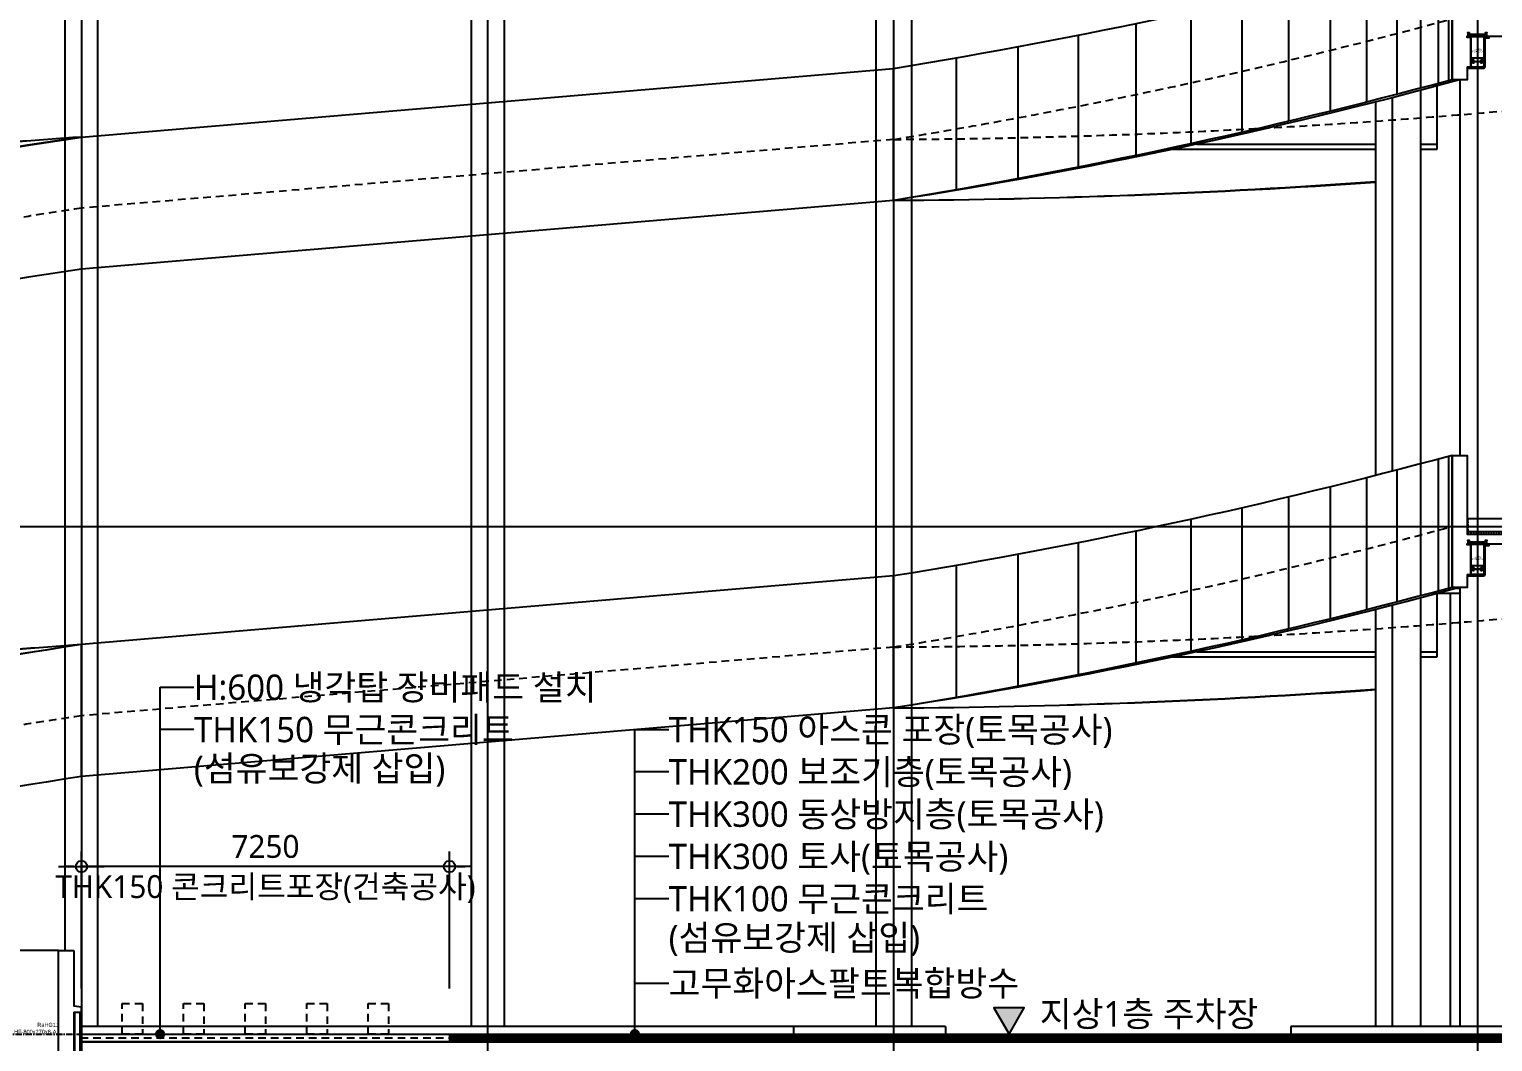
# Model space of a CAD drawing. Header units: millimetres. Extents: x 367092 to 767578, y 396038 to 811791.
# Drawn here: x 692314 to 721144, y 458875 to 478820 of the extents above; entities that cross this region are included whole.
import ezdxf
from ezdxf.enums import TextEntityAlignment as Align

# ---------------------------------------------------------------- set-up
doc = ezdxf.new("R2010")
doc.units = ezdxf.units.MM
doc.header["$LTSCALE"] = 100
doc.header["$MEASUREMENT"] = 0
doc.header["$PDSIZE"] = -10
for name, pattern in [('CENTER', [2, 1.25, -0.25, 0.25, -0.25]), ('HID', [2.5, 1.5, -1]), ('HIDDEN', [9.525, 6.35, -3.175])]:
    doc.linetypes.add(name, pattern=pattern)
doc.layers.get('0').update_dxf_attribs({"linetype": 'CONTINUOUS'})
doc.layers.get('Defpoints').update_dxf_attribs({"color": 171, "linetype": 'CONTINUOUS'})
for name, color, linetype in [('251', 251, 'CONTINUOUS'), ('BOLT', 8, 'CONTINUOUS'), ('cen', 14, 'CONTINUOUS'), ('CEN(ST)', 1, 'CENTER'), ('CON', 2, 'CONTINUOUS'), ('ELE-6', 8, 'CONTINUOUS'), ('ELE-6 (251)', 251, 'CONTINUOUS'), ('FIN', 8, 'CONTINUOUS'), ('FIN(내화피복)', 8, 'CONTINUOUS'), ('HAT-252', 252, 'CONTINUOUS'), ('HF', 3, 'CONTINUOUS'), ('LED', 7, 'CONTINUOUS'), ('NDIM', 7, 'CONTINUOUS'), ('plate', 8, 'CONTINUOUS'), ('SASAC 도면번호', 6, 'CONTINUOUS'), ('STUD', 6, 'CONTINUOUS'), ('SYM', 7, 'CONTINUOUS'), ('TEXT(AXIS)', 2, 'CONTINUOUS'), ('TEXT(MIN)', 7, 'CONTINUOUS'), ('WALL', 3, 'CONTINUOUS'), ('wire-meshes', 1, 'CONTINUOUS'), ('장비기초', 3, 'CONTINUOUS')]:
    doc.layers.add(name, color=color, linetype=linetype)
doc.styles.add('CGS', font='cgse', dxfattribs={"bigfont": 'cgs'})
doc.styles.add('나눔바른고딕', font='NanumBarunGothic.ttf')
doc.dimstyles.new('NDIM 1200', dxfattribs={"dimscale": 500, "dimtxt": 3, "dimasz": 1, "dimexe": 2, "dimexo": 2, "dimgap": 1, "dimtad": 1, "dimdec": 0, "dimdsep": 46, "dimtxsty": 'CGS', "dimblk": 'DOT0', "dimcen": 1, "dimdle": 8, "dimclrd": 2, "dimclre": 2, "dimclrt": 2, "dimadec": 0, "dimazin": 0, "dimtfac": 1, "dimtdec": 0, "dimtix": 1, "dimtmove": 2, "dimatfit": 3, "dimldrblk": 'DOT0', "dimfxl": 1, "dimtolj": 1, "dimtzin": 0, "dimlwd": -1, "dimlwe": -1, "dimarcsym": 0})

# ---------------------------------------------------------------- blocks, each defined once
blk = doc.blocks.new('*U325')
at = {"layer": 'BOLT'}
for p, q in [((-20, 0), (20, 0)), ((-20, 0), (-20, -4)), ((-17, 18), (17, 18)), ((20, 0), (20, -4)), ((-20, -4), (20, -4)), ((-18, -19), (-18, -6)), ((-14, -4), (14, -4)), ((-14, -20), (14, -20)), ((-10, -20), (-10, -31)), ((-10, -31), (-8, -33)), ((-10, -31), (10, -31)), ((-9, -19), (-9, -6)), ((-8, -33), (8, -33)), ((10, -31), (8, -33)), ((9, -19), (9, -6)), ((10, -20), (10, -31)), ((18, -19), (18, -6))]:
    blk.add_line(p, q, dxfattribs=at)
at = {"layer": 'BOLT', "linetype": 'HIDDEN'}
for p, q in [((-10, 18), (-10, 0)), ((10, 18), (10, 0))]:
    blk.add_line(p, q, dxfattribs=at)
at = {"layer": 'BOLT'}
for centre, radius, start, end in [((0, 13), 17.6, 15.5187, 164.4813), ((-14, -11), 6.71, 47.8966, 132.1034), ((-14, -14), 6.71, 227.8966, 312.1034), ((0, -29), 24.2, 68.2132, 111.7868), ((0, 4), 24.2, 248.2132, 291.7868), ((14, -11), 6.71, 47.8966, 132.1034), ((14, -14), 6.71, 227.8966, 312.1034)]:
    blk.add_arc(centre, radius, start, end, dxfattribs=at)
at = {"layer": 'cen'}
blk.add_line((0, 36), (0, -38), dxfattribs=at)
blk = doc.blocks.new('SB16')
at = {"layer": 'STUD'}
for p, q in [((-8, 0), (-8, 70)), ((8, 0), (8, 70))]:
    blk.add_line(p, q, dxfattribs=at)
blk.add_lwpolyline([(-15, 70), (-15, 80), (14, 80), (14, 70)], close=True, dxfattribs=at)
blk = doc.blocks.new('*U207')
at = {"layer": 'Defpoints'}
blk.add_point((0, 0), dxfattribs=at)
at = {"layer": 'HF'}
for p, q in [((-207, 0), (-147, 0)), ((-207, 0), (-207, -8)), ((207, 0), (147, 0)), ((207, 0), (207, -8)), ((-207, -8), (-147, -8)), ((-135, -20), (-135, -480)), ((-127, -20), (-127, -480)), ((127, -20), (127, -480)), ((135, -20), (135, -480)), ((207, -8), (147, -8)), ((-135, -520), (-135, -580)), ((-127, -520), (-127, -580)), ((-115, -492), (-55, -492)), ((-115, -500), (-55, -500)), ((-115, -508), (-55, -508)), ((-55, -492), (-55, -500)), ((-55, -500), (-55, -508)), ((115, -492), (55, -492)), ((55, -492), (55, -500)), ((115, -500), (55, -500)), ((55, -500), (55, -508)), ((115, -508), (55, -508)), ((127, -520), (127, -580)), ((135, -520), (135, -580)), ((-115, -592), (115, -592)), ((-115, -600), (115, -600))]:
    blk.add_line(p, q, dxfattribs=at)
for centre, radius, start, end in [((-147, -20), 20, 0, 90), ((147, -20), 20, 90, 180), ((-147, -20), 12, 0, 90), ((147, -20), 12, 90, 180), ((-115, -480), 20, 180, 270), ((-115, -520), 20, 90, 180), ((-115, -480), 12, 180, 270), ((-115, -520), 12, 90, 180), ((115, -480), 12, 270, 360), ((115, -480), 20, 270, 360), ((115, -520), 20, 0, 90), ((115, -520), 12, 360, 450), ((-115, -580), 20, 180, 270), ((-115, -580), 12, 180, 270), ((115, -580), 12, 270, 360), ((115, -580), 20, 270, 360)]:
    blk.add_arc(centre, radius, start, end, dxfattribs=at)
blk = doc.blocks.new('*U326')
for p, q in [((185, 0), (185, -50)), ((-185, 0), (-185, -50)), ((-185, 0), (185, 0)), ((-185, -50), (185, -50))]:
    blk.add_line(p, q)
at = {"linetype": 'ByBlock'}
blk.add_line((-185, -6), (185, -6), dxfattribs=at)
at = {"layer": 'Defpoints'}
blk.add_point((0, -50), dxfattribs=at)
blk = doc.blocks.new('RaHB1A-SEC')
at = {"layer": 'cen'}
for p, q in [((-152, -18), (-142, -18)), ((-147, -23), (-147, -13)), ((152, -18), (142, -18)), ((147, -23), (147, -13)), ((-122, -482), (-112, -482)), ((-122, -518), (-112, -518)), ((-117, -487), (-117, -477)), ((-117, -513), (-117, -523)), ((122, -482), (112, -482)), ((122, -518), (112, -518)), ((117, -487), (117, -477)), ((117, -513), (117, -523)), ((-122, -582), (-112, -582)), ((-117, -587), (-117, -577)), ((122, -582), (112, -582)), ((117, -587), (117, -577))]:
    blk.add_line(p, q, dxfattribs=at)
at = {"layer": 'plate'}
for p, q in [((-105, -494), (-105, -419)), ((-105, -419), (105, -419)), ((105, -494), (105, -419))]:
    blk.add_line(p, q, dxfattribs=at)
for points in [[(-105, -488), (105, -488)], [(105, -494), (-105, -494)]]:
    blk.add_lwpolyline(points, dxfattribs=at)
at = {"layer": 'BOLT', "rotation": 180}
for p in [(-80, -488), (80, -488)]:
    blk.add_blockref('*U325', p, dxfattribs=at)
at = {"layer": 'plate'}
blk.add_blockref('*U207', (0, 0), dxfattribs=at)
at = {"layer": 'plate', "xscale": -1, "rotation": 180}
blk.add_blockref('*U326', (0, 0), dxfattribs=at)
at = {"layer": 'STUD'}
for p in [(-174, 0), (174, 0)]:
    blk.add_blockref('SB16', p, dxfattribs=at)
at = {"layer": 'Defpoints', "style": '나눔바른고딕', "width": 0.8}
for s, p in [('HF-600x270x8', (2, -293)), ('RaHB1A', (8, -250))]:
    blk.add_text(s, height=30, dxfattribs=at).set_placement(p, align=Align.MIDDLE_CENTER)
blk = doc.blocks.new('DOT0')
blk.add_line((-3, 0), (3, 0))
at = {"color": 6}
blk.add_circle((0, 0), 0.75, dxfattribs=at)
blk = doc.blocks.new('경사로 종단면 난간입면')
at = {"layer": 'ELE-6 (251)', "ltscale": 10000}
blk.add_lwpolyline([(52250, -39700), (52250, -42300, -0.025848), (41250, -44675), (25250, -46028, 0.036427), (14250, -48488), (14250, -45888, -0.036427), (25250, -43428), (41250, -42075, 0.025848), (52250, -39700)], format="xyb", dxfattribs=at)
at = {"ltscale": 10000}
blk.add_wipeout([(14250, -38488), (14250, -35888), (14320, -35867), (14526, -35805), (14868, -35704), (15340, -35568), (15936, -35400), (16650, -35206), (17472, -34992), (18392, -34763), (19398, -34527), (20477, -34289), (21617, -34055), (22802, -33831), (24018, -33621), (25250, -33428), (41250, -32075), (42482, -31868), (43698, -31649), (44883, -31422), (46023, -31191), (47102, -30960), (48108, -30734), (49028, -30520), (49850, -30320), (50564, -30142), (51160, -29989), (51632, -29865), (51974, -29774), (52180, -29719), (52250, -29700), (52250, -32300), (52180, -32319), (51974, -32374), (51632, -32465), (51160, -32589), (50564, -32742), (49850, -32920), (49028, -33120), (48108, -33334), (47102, -33560), (46023, -33791), (44883, -34022), (43698, -34249), (42482, -34468), (41250, -34675), (25250, -36028), (24018, -36221), (22802, -36431), (21617, -36655), (20477, -36889), (19398, -37127), (18392, -37363), (17472, -37592), (16650, -37806), (15936, -38000), (15340, -38168), (14868, -38304), (14526, -38405), (14320, -38467)], dxfattribs=at).dxf.layer = 'ELE-6 (251)'
at = {"layer": 'ELE-6 (251)', "ltscale": 10000}
for p, q in [((50564, -30142), (50564, -32742)), ((49028, -30520), (49028, -33120)), ((49850, -30320), (49850, -32920)), ((51960, -33668), (51960, -32419)), ((46753, -33668), (50744, -33668)), ((47220, -33568), (50744, -33568)), ((51632, -33568), (51960, -33568)), ((51632, -33668), (51960, -33668))]:
    blk.add_line(p, q, dxfattribs=at)
for points in [[(52250, -29700), (52250, -32300, -0.025848), (41250, -34675), (25250, -36028, 0.036427), (14250, -38488), (14250, -35888, -0.036427), (25250, -33428), (41250, -32075, 0.025848), (52250, -29700)], [(52400, -32300, -0.028263), (41250, -34675)], [(25250, -33428), (25250, -33428, 0.035173), (14075, -35851, 0.035173)]]:
    blk.add_lwpolyline(points, format="xyb", dxfattribs=at)
at = {"layer": 'ELE-6 (251)', "linetype": 'HID'}
blk.add_lwpolyline([(52250, -31100, -0.025848), (41250, -33475), (25250, -34828, 0.036427), (14250, -37288)], format="xyb", dxfattribs=at)
blk.add_arc((40431, 113387), 146864, 270.31952, 280.32353, dxfattribs=at)
at = {"layer": 'ELE-6 (251)', "ltscale": 10000}
for centre, radius, start, end in [((62164, -549517), 517408, 94.09118, 94.68048), ((66698, -588373), 556491, 94.27141, 94.81944), ((40264, 112308), 146987, 270.38421, 274.08835), ((40431, 112187), 146864, 270.31952, 274.02658)]:
    blk.add_arc(centre, radius, start, end, dxfattribs=at)
at = {"layer": 'HAT-252', "ltscale": 10000}
for p, q in [((51632, -29865), (51632, -32465)), ((51974, -29774), (51974, -32374)), ((52180, -29719), (52180, -32319)), ((51160, -29989), (51160, -32589)), ((48108, -30734), (48108, -33334)), ((47102, -30960), (47102, -33560)), ((44883, -31422), (44883, -34022)), ((46023, -31191), (46023, -33791)), ((43698, -31649), (43698, -34249)), ((42482, -31868), (42482, -34468)), ((41250, -34675), (41250, -32075)), ((25250, -33428), (25250, -36028))]:
    blk.add_line(p, q, dxfattribs=at)
at = {"ltscale": 10000}
blk.add_wipeout([(14250, -48488), (14250, -45888), (14320, -45867), (14526, -45805), (14868, -45704), (15340, -45568), (15936, -45400), (16650, -45206), (17472, -44992), (18392, -44763), (19398, -44527), (20477, -44289), (21617, -44055), (22802, -43831), (24018, -43621), (25250, -43428), (41250, -42075), (42482, -41868), (43698, -41649), (44883, -41422), (46023, -41191), (47102, -40960), (48108, -40734), (49028, -40520), (49850, -40320), (50564, -40142), (51160, -39989), (51632, -39865), (51974, -39774), (52180, -39719), (52250, -39700), (52250, -42300), (52180, -42319), (51974, -42374), (51632, -42465), (51160, -42589), (50564, -42742), (49850, -42920), (49028, -43120), (48108, -43334), (47102, -43560), (46023, -43791), (44883, -44022), (43698, -44249), (42482, -44468), (41250, -44675), (25250, -46028), (24018, -46221), (22802, -46431), (21617, -46655), (20477, -46889), (19398, -47127), (18392, -47363), (17472, -47592), (16650, -47806), (15936, -48000), (15340, -48168), (14868, -48304), (14526, -48405), (14320, -48467)], dxfattribs=at).dxf.layer = 'ELE-6 (251)'
at = {"layer": 'ELE-6 (251)', "ltscale": 10000}
for p, q in [((49850, -40320), (49850, -42920)), ((50564, -40142), (50564, -42742)), ((49028, -40520), (49028, -43120)), ((51960, -43668), (51960, -42419)), ((46753, -43668), (50744, -43668)), ((47220, -43568), (50744, -43568)), ((51632, -43568), (51960, -43568)), ((51632, -43668), (51960, -43668))]:
    blk.add_line(p, q, dxfattribs=at)
for points in [[(52250, -39700, -0.025848), (41250, -42075), (25250, -43428, 0.036427), (14250, -45888)], [(52250, -42300, -0.025848), (41250, -44675), (25250, -46028, 0.036427), (14250, -48488)], [(52400, -42300, -0.028263), (41250, -44675)], [(25250, -43428), (25250, -43428, 0.035173), (14075, -45851, 0.035173)]]:
    blk.add_lwpolyline(points, format="xyb", dxfattribs=at)
at = {"layer": 'ELE-6 (251)', "linetype": 'HID'}
blk.add_lwpolyline([(52250, -41100, -0.025848), (41250, -43475), (25250, -44828, 0.036427), (14250, -47288)], format="xyb", dxfattribs=at)
blk.add_arc((40431, 103387), 146864, 270.31952, 280.32353, dxfattribs=at)
at = {"layer": 'ELE-6 (251)', "ltscale": 10000}
for centre, radius, start, end in [((62164, -559517), 517408, 94.09118, 94.68048), ((66698, -598373), 556491, 94.27141, 94.81944), ((40264, 102308), 146987, 270.38421, 274.08835), ((40431, 102187), 146864, 270.31952, 274.02658)]:
    blk.add_arc(centre, radius, start, end, dxfattribs=at)
at = {"layer": 'HAT-252', "ltscale": 10000}
for p, q in [((51974, -39774), (51974, -42374)), ((52180, -39719), (52180, -42319)), ((51160, -39989), (51160, -42589)), ((51632, -39865), (51632, -42465)), ((48108, -40734), (48108, -43334)), ((46023, -41191), (46023, -43791)), ((44883, -41422), (44883, -44022)), ((43698, -41649), (43698, -44249)), ((41250, -44675), (41250, -42075)), ((42482, -41868), (42482, -44468)), ((25250, -46028), (25250, -43428))]:
    blk.add_line(p, q, dxfattribs=at)
blk = doc.blocks.new('*D401')
at = {"layer": 'Defpoints', "color": 0, "ltscale": 0.4, "transparency": 16777216}
for p in [(693342, 462325), (693342, 459625), (700592, 459625)]:
    blk.add_point(p, dxfattribs=at)
at = {"layer": 'NDIM', "ltscale": 0.4, "transparency": 16777216}
for p, q in [((693342, 459925), (693342, 462625)), ((700592, 459925), (700592, 462625)), ((693192, 462325), (693042, 462325)), ((700592, 462325), (693342, 462325)), ((700742, 462325), (700892, 462325))]:
    blk.add_line(p, q, dxfattribs=at)
at = {"layer": 'NDIM', "ltscale": 0.4, "transparency": 16777216, "xscale": 150, "yscale": 150, "zscale": 150}
blk.add_blockref('DOT0', (693342, 462325), dxfattribs=at)
at = {"layer": 'NDIM', "ltscale": 0.4, "transparency": 16777216, "xscale": 150, "yscale": 150, "zscale": 150, "rotation": 180}
blk.add_blockref('DOT0', (700592, 462325), dxfattribs=at)
at = {"layer": 'NDIM', "ltscale": 0.4, "transparency": 16777216, "char_height": 450, "attachment_point": 5, "style": '나눔바른고딕'}
for s, insert in [('\\A1;7250', (696967, 462719)), ('\\A1;THK150 콘크리트포장(건축공사)', (696967, 461881))]:
    blk.add_mtext(s, dxfattribs=dict(at, insert=insert))

msp = doc.modelspace()

# ---------------------------------------------------------------- hatches: boundary and pattern name
at = {"layer": 'HAT-252', "ltscale": 10000}
h = msp.add_hatch(dxfattribs=at)
h.set_pattern_fill('ANSI31', color=256, scale=200, angle=135)
h.paths.add_polyline_path([(734026.9, 458874.8), (734026.9, 458894.8), (734076.9, 458894.8), (734076.9, 459024.8), (700591.8, 459024.8), (700591.8, 458874.8)])
at = {"layer": 'SYM'}
h = msp.add_hatch(color=256, dxfattribs=at)
h.dxf.hatch_style = 1
h.paths.add_polyline_path([(711615.1, 459024.8), (711915.1, 459544.4), (711315.1, 459544.4)])

# ---------------------------------------------------------------- linework, layer by layer
at = {"layer": '251', "ltscale": 0.5}
for points in [[(693321.8, 459024.8), (734376.9, 459024.8)], [(693321.8, 458874.8), (734026.9, 458874.8)]]:
    msp.add_lwpolyline(points, dxfattribs=at)
at = {"layer": 'CEN(ST)'}
msp.add_line((665841.8, 459024.8), (737341.8, 459024.8), dxfattribs=at)
at = {"layer": 'CON', "ltscale": 10000}
for p, q in [((692891.8, 456624.8), (692891.8, 460674.8)), ((692891.8, 460674.8), (693191.8, 460674.8)), ((693191.8, 460674.8), (693191.8, 459574.8)), ((693191.8, 459454.8), (693191.8, 457974.8))]:
    msp.add_line(p, q, dxfattribs=at)
at = {"layer": 'CON'}
for p, q in [((693321.8, 459464.8), (693331.8, 459464.8)), ((693321.8, 459464.8), (693321.8, 459454.8)), ((693331.8, 459464.8), (693331.8, 459454.8))]:
    msp.add_line(p, q, dxfattribs=at)
for points in [[(693331.8, 459454.8), (693341.8, 459454.8), (693341.8, 459554.8), (693191.8, 459574.8)], [(693191.8, 459454.8), (693321.8, 459454.8)]]:
    msp.add_lwpolyline(points, dxfattribs=at)
at = {"layer": 'ELE-6', "ltscale": 10000}
msp.add_line((692891.8, 460674.8), (682572.6, 460674.8), dxfattribs=at)
at = {"layer": 'FIN', "ltscale": 1000}
msp.add_line((693321.8, 459454.8), (693321.8, 458074.8), dxfattribs=at)
at = {"layer": 'FIN', "ltscale": 0.5}
for p, q in [((710364.8, 459174.8), (693321.8, 459174.8)), ((707366.5, 459174.8), (707366.5, 459024.8)), ((710364.8, 459174.8), (710364.8, 459024.8)), ((734976.9, 459174.8), (717166.5, 459174.8)), ((717166.5, 459174.8), (717166.5, 459024.8))]:
    msp.add_line(p, q, dxfattribs=at)
at = {"layer": 'HAT-252', "linetype": 'HID', "ltscale": 0.2}
msp.add_lwpolyline([(693201.8, 459454.8), (693201.8, 457984.8), (735051.8, 457984.8), (735051.8, 457074.8)], dxfattribs=at)
at = {"layer": 'SYM'}
msp.add_lwpolyline([(711615.1, 459024.8), (711915.1, 459544.4), (711315.1, 459544.4), (711615.1, 459024.8)], dxfattribs=at)
at = {"layer": 'TEXT(MIN)', "ltscale": 10000}
msp.add_line((704910.6, 460024.8), (704244, 460024.8), dxfattribs=at)
at = {"layer": 'WALL'}
for points in [[(693211.8, 458074.8), (693211.8, 459454.8), (693311.8, 459454.8), (693311.8, 458074.8)], [(700591.8, 458874.8), (693321.8, 458874.8), (693321.8, 459024.8), (700591.8, 459024.8)]]:
    msp.add_lwpolyline(points, close=True, dxfattribs=at)
at = {"layer": 'wire-meshes', "linetype": 'HID'}
msp.add_lwpolyline([(693321.8, 458949.8), (700591.8, 458949.8)], dxfattribs=at)
at = {"layer": '장비기초', "linetype": 'HID'}
for points in [[(694541.8, 459624.8), (694541.8, 459024.8), (694141.8, 459024.8), (694141.8, 459624.8)], [(695751.8, 459624.8), (695751.8, 459024.8), (695351.8, 459024.8), (695351.8, 459624.8)], [(696966.8, 459624.8), (696966.8, 459024.8), (696566.8, 459024.8), (696566.8, 459624.8)], [(698181.8, 459624.8), (698181.8, 459024.8), (697781.8, 459024.8), (697781.8, 459624.8)], [(699391.8, 459624.8), (699391.8, 459024.8), (698991.8, 459024.8), (698991.8, 459624.8)]]:
    msp.add_lwpolyline(points, close=True, dxfattribs=at)

# ---------------------------------------------------------------- block references
at = {"layer": 'SASAC 도면번호'}
msp.add_blockref('경사로 종단면 난간입면', (668091.8, 510124.8), dxfattribs=at)

# ---------------------------------------------------------------- texts
at = {"layer": 'Defpoints', "style": 'CGS'}
for s, p in [('HF-800x270x8-A', (692432.1, 459006.4)), ('RaHG11', (692686.9, 459143.7))]:
    msp.add_text(s, height=80, dxfattribs=at).set_placement(p, align=Align.BOTTOM_CENTER)
at = {"layer": 'TEXT(AXIS)', "style": '나눔바른고딕'}
msp.add_text('지상1층 주차장', height=500, dxfattribs=at).set_placement((712219.5, 459174))
at = {"layer": 'TEXT(MIN)', "style": '나눔바른고딕'}
for s, p in [('(섬유보강제 삽입)', (704910.6, 460925.9)), ('고무화아스팔트복합방수', (704910.6, 460024.8))]:
    msp.add_text(s, height=500, dxfattribs=at).set_placement(p, align=Align.MIDDLE_LEFT)

# ---------------------------------------------------------------- next in the draw order: linework, layer by layer
at = {"layer": 'CEN(ST)', "ltscale": 10000}
for p, q in [((693341.8, 514524.8), (693341.8, 443513.8)), ((701341.8, 514524.8), (701341.8, 443513.8)), ((709341.8, 514524.8), (709341.8, 443513.8)), ((720841.8, 514524.8), (720841.8, 443513.8)), ((665841.8, 469024.8), (737341.8, 469024.8))]:
    msp.add_line(p, q, dxfattribs=at)
at = {"layer": 'CON', "ltscale": 0.1}
for points in [[(734575.8, 478674.8), (720634.8, 478674.8), (720634.8, 478666.8), (720694.8, 478666.8, -0.4142136), (720706.8, 478654.8), (720706.8, 478194.8, 0.4142136), (720726.8, 478174.8, 0.4142136), (720706.8, 478154.8), (720706.8, 478094.8, 0.4142136), (720726.8, 478074.8), (720641.8, 478074.8), (720641.8, 477824.8), (720341.8, 477824.8), (720341.8, 480424.8)], [(734575.8, 468674.8), (720634.8, 468674.8), (720634.8, 468666.8), (720694.8, 468666.8, -0.4142136), (720706.8, 468654.8), (720706.8, 468194.8, 0.4142136), (720726.8, 468174.8, 0.4142136), (720706.8, 468154.8), (720706.8, 468094.8, 0.4142136), (720726.8, 468074.8), (720641.8, 468074.8), (720641.8, 467824.8), (720341.8, 467824.8), (720341.8, 470424.8), (720641.8, 470424.8), (720641.8, 468874.8), (734541.8, 468874.8)]]:
    msp.add_lwpolyline(points, format="xyb", dxfattribs=at)
at = {"layer": 'ELE-6', "ltscale": 10000}
for p, q in [((708991.8, 505522.9), (708991.8, 459174.8)), ((709691.8, 505559.1), (709691.8, 459174.8)), ((701016.8, 504826.4), (701016.8, 459174.8)), ((701666.8, 504882), (701666.8, 459174.8)), ((693016.8, 504114.9), (693016.8, 460674.8)), ((693666.8, 459174.8), (693666.8, 504223.9)), ((720495.5, 477824.8), (720495.5, 470424.8)), ((719160.5, 477471.2), (719160.5, 470112.1)), ((719723.4, 477618.3), (719723.4, 470259.3)), ((718835.5, 477387.9), (718835.5, 470028.6)), ((719723.4, 467618.3), (719723.4, 459174.8)), ((720308, 467709.5), (720308, 459174.8)), ((720495.5, 467824.8), (720495.5, 459174.8)), ((718835.5, 467387.9), (718835.5, 459174.8)), ((719160.5, 467471.2), (719160.5, 459174.8))]:
    msp.add_line(p, q, dxfattribs=at)
at = {"layer": 'ELE-6 (251)', "ltscale": 10000}
for p, q in [((720065.9, 467709.5), (720495.5, 467709.5)), ((720435.9, 467809.5), (720495.5, 467809.5))]:
    msp.add_line(p, q, dxfattribs=at)
at = {"layer": 'FIN'}
for points in [[(721641.9, 468924.8), (721641.9, 469144.8), (721611.9, 469174.8), (720641.8, 469174.8)], [(720651.8, 468924.8), (721841.8, 468924.8), (721841.8, 469024.8), (733341.8, 469024.8), (733341.8, 468924.8), (734531.8, 468924.8)]]:
    msp.add_lwpolyline(points, dxfattribs=at)
at = {"layer": 'FIN(내화피복)', "ltscale": 10000}
for points in [[(720641.8, 478053.8), (720958.9, 478053.8, 0.4142136), (720997.9, 478092.8), (720997.9, 478647.8), (721071.9, 478647.8), (721071.9, 478674.8)], [(720641.8, 468053.8), (720958.9, 468053.8, 0.4142136), (720997.9, 468092.8), (720997.9, 468647.8), (721071.9, 468647.8), (721071.9, 468674.8)]]:
    msp.add_lwpolyline(points, format="xyb", dxfattribs=at)
at = {"layer": 'HAT-252', "ltscale": 10000}
msp.add_line((715194.2, 469165), (715194.2, 466565), dxfattribs=at)
at = {"layer": 'HAT-252', "linetype": 'HID', "ltscale": 0.2}
msp.add_lwpolyline([(720651.8, 469174.8), (720651.8, 468884.8), (734531.8, 468884.8), (734531.8, 469174.8)], dxfattribs=at)
at = {"layer": 'TEXT(MIN)', "ltscale": 10000}
for p, q in [((695558.2, 465024.8), (694891.5, 465024.8)), ((704910.6, 464191.4), (704244, 464191.4)), ((704910.6, 463358.1), (704244, 463358.1)), ((704910.6, 462524.8), (704244, 462524.8)), ((704910.6, 461691.4), (704244, 461691.4))]:
    msp.add_line(p, q, dxfattribs=at)

# ---------------------------------------------------------------- next in the draw order: block references
at = {"layer": 'SASAC 도면번호'}
for p in [(720841.8, 478674.8), (720841.8, 468674.8)]:
    msp.add_blockref('RaHB1A-SEC', p, dxfattribs=at)

# ---------------------------------------------------------------- next in the draw order: texts
at = {"layer": 'TEXT(MIN)', "style": '나눔바른고딕'}
for s, p in [('H:600 냉각탑 장비패드 설치', (695558.2, 465858.1)), ('THK150 무근콘크리트', (695558.2, 465024.8)), ('THK150 아스콘 포장(토목공사)', (704910.6, 465024.8)), ('(섬유보강제 삽입)', (695558.2, 464259.2)), ('THK200 보조기층(토목공사)', (704910.6, 464191.4)), ('THK300 동상방지층(토목공사)', (704910.6, 463358.1)), ('THK300 토사(토목공사)', (704910.6, 462524.8)), ('THK100 무근콘크리트', (704910.6, 461691.4))]:
    msp.add_text(s, height=500, dxfattribs=at).set_placement(p, align=Align.MIDDLE_LEFT)

# ---------------------------------------------------------------- next in the draw order: dimensions: what is measured, and where the dimension line sits
at = {"layer": 'NDIM', "ltscale": 0.4}
dim = msp.add_linear_dim(base=(693341.8, 462324.8), p1=(700591.8, 459624.8), p2=(693341.8, 459624.8), angle=180, text='<>\\XTHK150 콘크리트포장(건축공사)', dimstyle='NDIM 1200', override={"dimscale": 150, "dimtxsty": '나눔바른고딕', "dimclrd": 256, "dimclre": 256, "dimclrt": 256}, dxfattribs=at)
dim.commit()
dim.dimension.update_dxf_attribs({"geometry": '*D401', "text_midpoint": (696966.8, 462324.8)})

# ---------------------------------------------------------------- next in the draw order: leaders
at = {"layer": 'LED', "ltscale": 10000}
for points in [[(694891.5, 459024.8), (694891.5, 465858.1), (695558.2, 465858.1)], [(704244, 459024.8), (704244, 465024.8), (704910.6, 465024.8)]]:
    msp.add_leader(points, dimstyle='NDIM 1200', override={"dimasz": 0.4, "dimtad": 0, "dimclrd": 256, "dimldrblk": 'Dot'}, dxfattribs=at)

doc.saveas('drawing.dxf')
